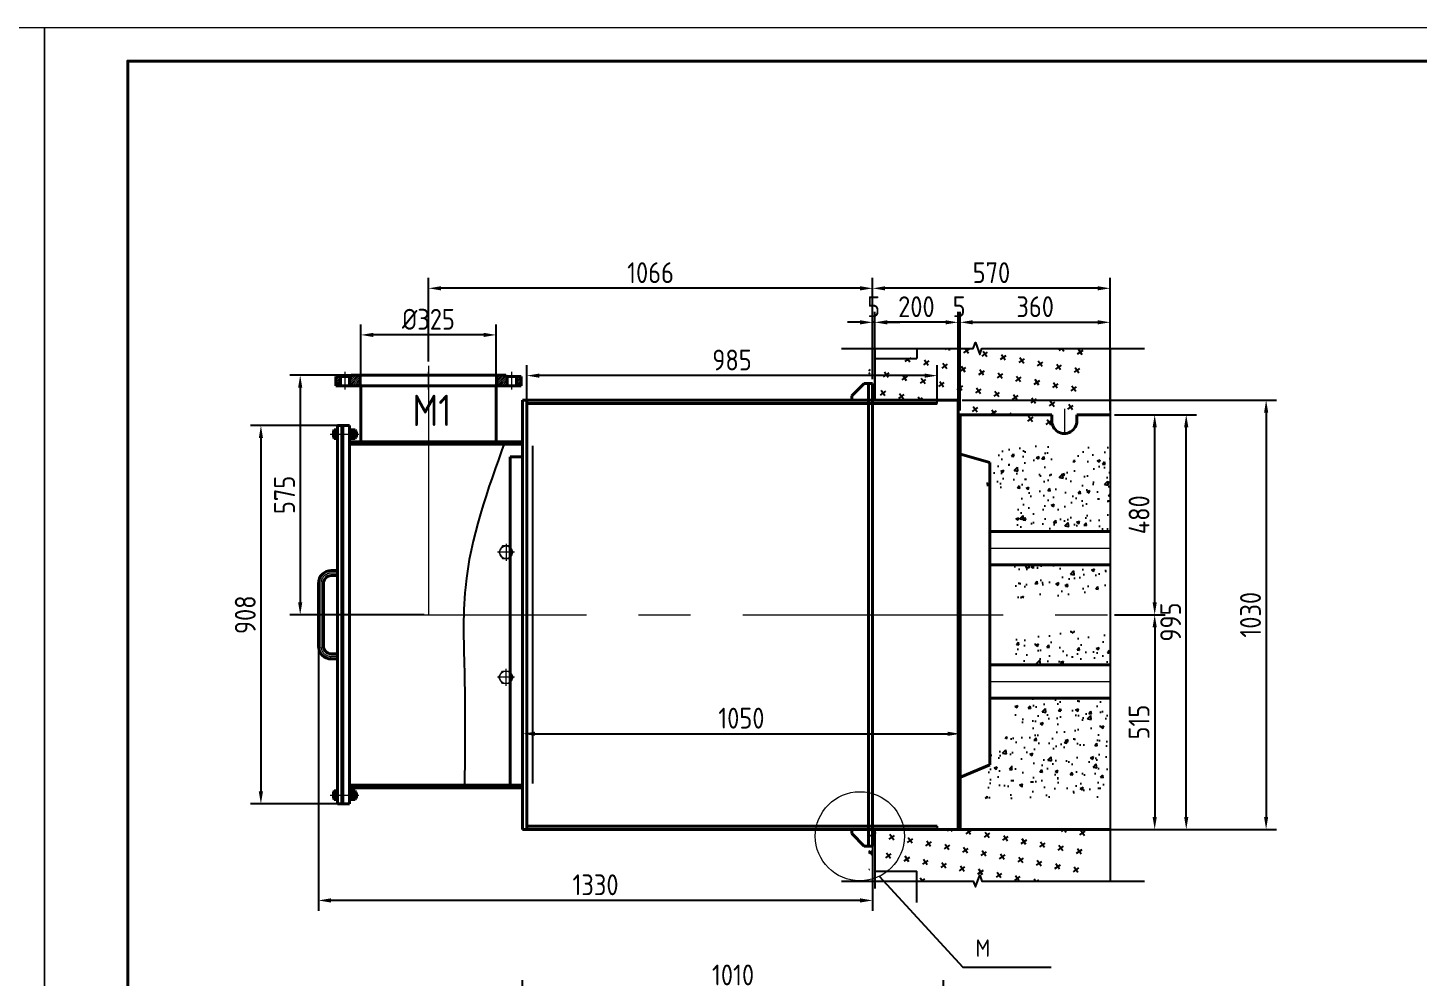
# Model space of a CAD drawing. Header units: millimetres. Extents: x 52110 to 400893, y -153728 to 31997.
# Drawn here: x 362723 to 366059, y -10868 to -8590 of the extents above; entities that cross this region are included whole.
import ezdxf

# ---------------------------------------------------------------- set-up
doc = ezdxf.new("R2010")
doc.units = ezdxf.units.MM
doc.header["$LTSCALE"] = 500
doc.linetypes.add('CENTER', pattern=[2, 1.25, -0.25, 0.25, -0.25])
for name, color, linetype, lineweight in [('BIAOZHU', 3, 'Continuous', 25), ('POU', 4, 'Continuous', 20), ('SHI', 7, 'Continuous', 40), ('SW', 8, 'Continuous', 20), ('WEN', 3, 'Continuous', 20), ('XI', 2, 'Continuous', 20), ('ZHONG', 1, 'CENTER', 20)]:
    doc.layers.add(name, color=color, linetype=linetype, lineweight=lineweight)
doc.styles.add('GB', font='gbenor.shx', dxfattribs={"bigfont": 'gbcbig.shx'})
doc.styles.add('工程字', font='gbenor.shx', dxfattribs={"bigfont": 'gbcbig.shx'})
doc.dimstyles.new('GB-5', dxfattribs={"dimscale": 10, "dimtxt": 5, "dimasz": 3, "dimexe": 2.5, "dimexo": 1, "dimgap": 1.25, "dimtad": 1, "dimdsep": 46, "dimtxsty": '工程字', "dimcen": 5, "dimadec": 0, "dimazin": 0, "dimtfac": 0.7, "dimtix": 1, "dimtmove": 0, "dimatfit": 3, "dimfxl": 0, "dimtzin": 0, "dimarcsym": 0})
pattern_1 = [(50, (307409.38, -30061.035), (72.87387, -6.375634), [7.62, -83.82]), (355, (307409.38, -30061.035), (-14.09713, 76.42266), [6.096, -67.056]), (100.451, (307415.45, -30061.566), (58.777, 70.046675), [6.476, -71.236]), (46.1842, (307409.38, -30040.715), (108.43162, -16.81693), [11.43, -125.73]), (96.6356, (307418.41, -30042.12), (94.9617, 98.97022), [9.714, -106.854]), (351.184, (307409.38, -30040.72), (94.96184, 98.97005), [9.144, -100.584]), (21, (307419.54, -30045.795), (60.64595, -40.90621), [7.62, -83.82]), (326, (307419.54, -30045.795), (24.72081, 73.67519), [6.096, -67.056]), (71.4514, (307424.59, -30049.204), (85.3666, 32.76914), [6.476, -71.236]), (37.5, (307409.379, -30061.035), (1.235441, 33.822016), [0, -66.2432, 0, -68.072, 0, -67.31]), (7.5, (307409.38, -30061.035), (26.727865, 40.07223), [0, -38.8112, 0, -64.7192, 0, -25.654]), (327.5, (307386.722, -30061.035), (54.236238, -2.291498), [0, -25.4, 0, -79.248, 0, -105.156]), (317.5, (307376.56, -30061.035), (59.251673, 10.170596), [0, -33.02, 0, -52.6288, 0, -74.676])]
pattern_2 = [(45, (-4144.3455, -3566.1863), (-2.245064, 2.245064), [])]

# ---------------------------------------------------------------- blocks, each defined once
blk = doc.blocks.new('*D190')
at = {"layer": 'BIAOZHU', "color": 0, "lineweight": -2}
for p, q in [((363476.3, -9544.2), (363257.1, -9544.2)), ((363282.1, -9574.2), (363282.1, -10422.2)), ((363476.3, -10452.2), (363257.1, -10452.2))]:
    blk.add_line(p, q, dxfattribs=at)
at = {"layer": 'BIAOZHU', "color": 0}
for points in [[(363277.1, -9574.2), (363287.1, -9574.2), (363282.1, -9544.2)], [(363277.1, -10422.2), (363287.1, -10422.2), (363282.1, -10452.2)]]:
    blk.add_solid(points, dxfattribs=at)
at = {"layer": 'Defpoints', "color": 0}
for p in [(363486.3, -9544.2), (363282.1, -10452.2), (363486.3, -10452.2)]:
    blk.add_point(p, dxfattribs=at)
at = {"layer": 'BIAOZHU', "color": 0, "insert": (363244.6, -9998.2), "char_height": 50, "attachment_point": 5, "rotation": 90, "style": '工程字'}
blk.add_mtext('908', dxfattribs=at)
blk = doc.blocks.new('*D193')
at = {"layer": 'BIAOZHU', "color": 0, "lineweight": -2}
for p, q in [((363910.1, -11134.3), (363910.1, -10874.9)), ((364920.1, -11142.3), (364920.1, -10874.9)), ((363940.1, -10899.9), (364890.1, -10899.9))]:
    blk.add_line(p, q, dxfattribs=at)
at = {"layer": 'BIAOZHU', "color": 0}
for points in [[(363940.1, -10894.9), (363940.1, -10904.9), (363910.1, -10899.9)], [(364890.1, -10894.9), (364890.1, -10904.9), (364920.1, -10899.9)]]:
    blk.add_solid(points, dxfattribs=at)
at = {"layer": 'Defpoints', "color": 0}
for p in [(364920.1, -10899.9), (363910.1, -11144.3), (364920.1, -11152.3)]:
    blk.add_point(p, dxfattribs=at)
at = {"layer": 'BIAOZHU', "color": 0, "insert": (364415.1, -10862.4), "char_height": 50, "attachment_point": 5, "style": '工程字'}
blk.add_mtext('1010', dxfattribs=at)
blk = doc.blocks.new('*D194')
at = {"layer": 'BIAOZHU', "color": 0, "lineweight": -2}
for p, q in [((363684.1, -9390.9), (363684.1, -9190)), ((364750.1, -9433.2), (364750.1, -9190)), ((364720.1, -9215), (363714.1, -9215))]:
    blk.add_line(p, q, dxfattribs=at)
at = {"layer": 'BIAOZHU', "color": 0}
for points in [[(363714.1, -9210), (363714.1, -9220), (363684.1, -9215)], [(364720.1, -9210), (364720.1, -9220), (364750.1, -9215)]]:
    blk.add_solid(points, dxfattribs=at)
at = {"layer": 'Defpoints', "color": 0}
for p in [(363684.1, -9215), (363684.1, -9400.9), (364750.1, -9443.2)]:
    blk.add_point(p, dxfattribs=at)
at = {"layer": 'BIAOZHU', "color": 0, "insert": (364217.1, -9177.5), "char_height": 50, "attachment_point": 5, "style": '工程字'}
blk.add_mtext('1066', dxfattribs=at)
blk = doc.blocks.new('*D195')
at = {"layer": 'BIAOZHU', "color": 0, "lineweight": -2}
for p, q in [((363674.1, -9423.2), (363351.4, -9423.2)), ((363376.4, -9453.2), (363376.4, -9968.2)), ((363674.1, -9998.2), (363351.4, -9998.2))]:
    blk.add_line(p, q, dxfattribs=at)
at = {"layer": 'BIAOZHU', "color": 0}
for points in [[(363371.4, -9453.2), (363381.4, -9453.2), (363376.4, -9423.2)], [(363371.4, -9968.2), (363381.4, -9968.2), (363376.4, -9998.2)]]:
    blk.add_solid(points, dxfattribs=at)
at = {"layer": 'Defpoints', "color": 0}
for p in [(363684.1, -9423.2), (363376.4, -9998.2), (363684.1, -9998.2)]:
    blk.add_point(p, dxfattribs=at)
at = {"layer": 'BIAOZHU', "color": 0, "insert": (363338.9, -9710.7), "char_height": 50, "attachment_point": 5, "rotation": 90, "style": '工程字'}
blk.add_mtext('575', dxfattribs=at)
blk = doc.blocks.new('*D196')
at = {"layer": 'BIAOZHU', "color": 0, "lineweight": -2}
for p, q in [((364750.1, -9349.5), (364750.1, -9190)), ((365320.1, -9349.5), (365320.1, -9190)), ((365290.1, -9215), (364780.1, -9215))]:
    blk.add_line(p, q, dxfattribs=at)
at = {"layer": 'BIAOZHU', "color": 0}
for points in [[(364780.1, -9210), (364780.1, -9220), (364750.1, -9215)], [(365290.1, -9210), (365290.1, -9220), (365320.1, -9215)]]:
    blk.add_solid(points, dxfattribs=at)
at = {"layer": 'Defpoints', "color": 0}
for p in [(364750.1, -9215), (364750.1, -9359.5), (365320.1, -9359.5)]:
    blk.add_point(p, dxfattribs=at)
at = {"layer": 'BIAOZHU', "color": 0, "insert": (365035.1, -9177.5), "char_height": 50, "attachment_point": 5, "style": '工程字'}
blk.add_mtext('570', dxfattribs=at)
blk = doc.blocks.new('*D197')
at = {"layer": 'BIAOZHU', "color": 0, "lineweight": -2}
for p, q in [((365330.1, -9518.2), (365527.6, -9518.2)), ((365502.6, -10483.2), (365502.6, -9548.2)), ((365330.1, -10513.2), (365527.6, -10513.2))]:
    blk.add_line(p, q, dxfattribs=at)
at = {"layer": 'BIAOZHU', "color": 0}
for points in [[(365497.6, -9548.2), (365507.6, -9548.2), (365502.6, -9518.2)], [(365497.6, -10483.2), (365507.6, -10483.2), (365502.6, -10513.2)]]:
    blk.add_solid(points, dxfattribs=at)
at = {"layer": 'Defpoints', "color": 0}
for p in [(365320.1, -9518.2), (365502.6, -9518.2), (365320.1, -10513.2)]:
    blk.add_point(p, dxfattribs=at)
at = {"layer": 'BIAOZHU', "color": 0, "insert": (365465.1, -10015.7), "char_height": 50, "attachment_point": 5, "rotation": 90, "style": '工程字'}
blk.add_mtext('995', dxfattribs=at)
blk = doc.blocks.new('*D199')
at = {"layer": 'BIAOZHU', "color": 0, "lineweight": -2}
for p, q in [((364960.1, -9508.2), (364960.1, -9271.6)), ((365320.1, -9508.2), (365320.1, -9271.6)), ((364990.1, -9296.6), (365290.1, -9296.6))]:
    blk.add_line(p, q, dxfattribs=at)
at = {"layer": 'BIAOZHU', "color": 0}
for points in [[(364990.1, -9291.6), (364990.1, -9301.6), (364960.1, -9296.6)], [(365290.1, -9291.6), (365290.1, -9301.6), (365320.1, -9296.6)]]:
    blk.add_solid(points, dxfattribs=at)
at = {"layer": 'Defpoints', "color": 0}
for p in [(365320.1, -9296.6), (364960.1, -9518.2), (365320.1, -9518.2)]:
    blk.add_point(p, dxfattribs=at)
at = {"layer": 'BIAOZHU', "color": 0, "insert": (365140.1, -9259.1), "char_height": 50, "attachment_point": 5, "style": '工程字'}
blk.add_mtext('360', dxfattribs=at)
blk = doc.blocks.new('*D200')
at = {"layer": 'BIAOZHU', "color": 0, "lineweight": -2}
for p, q in [((364955.1, -9508.2), (364955.1, -9271.6)), ((364960.1, -9508.2), (364960.1, -9271.6)), ((364925.1, -9296.6), (364895.1, -9296.6)), ((364960.1, -9296.6), (364955.1, -9296.6)), ((364990.1, -9296.6), (365020.1, -9296.6))]:
    blk.add_line(p, q, dxfattribs=at)
at = {"layer": 'BIAOZHU', "color": 0}
for points in [[(364925.1, -9291.6), (364925.1, -9301.6), (364955.1, -9296.6)], [(364990.1, -9291.6), (364990.1, -9301.6), (364960.1, -9296.6)]]:
    blk.add_solid(points, dxfattribs=at)
at = {"layer": 'Defpoints', "color": 0}
for p in [(364955.1, -9296.6), (364955.1, -9518.2), (364960.1, -9518.2)]:
    blk.add_point(p, dxfattribs=at)
at = {"layer": 'BIAOZHU', "color": 0, "insert": (364957.6, -9259.1), "char_height": 50, "attachment_point": 5, "style": '工程字'}
blk.add_mtext('5', dxfattribs=at)
blk = doc.blocks.new('*D201')
at = {"layer": 'BIAOZHU', "color": 0, "lineweight": -2}
for p, q in [((364755.1, -9473.2), (364755.1, -9271.6)), ((364955.1, -9473.2), (364955.1, -9271.6)), ((364925.1, -9296.6), (364785.1, -9296.6))]:
    blk.add_line(p, q, dxfattribs=at)
at = {"layer": 'BIAOZHU', "color": 0}
for points in [[(364785.1, -9291.6), (364785.1, -9301.6), (364755.1, -9296.6)], [(364925.1, -9291.6), (364925.1, -9301.6), (364955.1, -9296.6)]]:
    blk.add_solid(points, dxfattribs=at)
at = {"layer": 'Defpoints', "color": 0}
for p in [(364755.1, -9296.6), (364755.1, -9483.2), (364955.1, -9483.2)]:
    blk.add_point(p, dxfattribs=at)
at = {"layer": 'BIAOZHU', "color": 0, "insert": (364855.1, -9259.1), "char_height": 50, "attachment_point": 5, "style": '工程字'}
blk.add_mtext('200', dxfattribs=at)
blk = doc.blocks.new('*D154')
at = {"layer": 'BIAOZHU', "color": 0, "lineweight": -2}
for p, q in [((364750.1, -9286.6), (364750.1, -9271.6)), ((364755.1, -9286.6), (364755.1, -9271.6)), ((364720.1, -9296.6), (364690.1, -9296.6)), ((364755.1, -9296.6), (364750.1, -9296.6)), ((364785.1, -9296.6), (364815.1, -9296.6))]:
    blk.add_line(p, q, dxfattribs=at)
at = {"layer": 'BIAOZHU', "color": 0}
for points in [[(364720.1, -9291.6), (364720.1, -9301.6), (364750.1, -9296.6)], [(364785.1, -9291.6), (364785.1, -9301.6), (364755.1, -9296.6)]]:
    blk.add_solid(points, dxfattribs=at)
at = {"layer": 'Defpoints', "color": 0}
for p in [(364750.1, -9296.6), (364750.1, -9296.6), (364755.1, -9296.6)]:
    blk.add_point(p, dxfattribs=at)
at = {"layer": 'BIAOZHU', "color": 0, "insert": (364752.6, -9259.1), "char_height": 50, "attachment_point": 5, "style": '工程字'}
blk.add_mtext('5', dxfattribs=at)
blk = doc.blocks.new('*D155')
at = {"layer": 'BIAOZHU', "color": 0, "lineweight": -2}
for p, q in [((363920.1, -9481.2), (363920.1, -9399.5)), ((364905.1, -9481.2), (364905.1, -9399.5)), ((364875.1, -9424.5), (363950.1, -9424.5))]:
    blk.add_line(p, q, dxfattribs=at)
at = {"layer": 'BIAOZHU', "color": 0}
for points in [[(363950.1, -9419.5), (363950.1, -9429.5), (363920.1, -9424.5)], [(364875.1, -9419.5), (364875.1, -9429.5), (364905.1, -9424.5)]]:
    blk.add_solid(points, dxfattribs=at)
at = {"layer": 'Defpoints', "color": 0}
for p in [(363920.1, -9424.5), (363920.1, -9491.2), (364905.1, -9491.2)]:
    blk.add_point(p, dxfattribs=at)
at = {"layer": 'BIAOZHU', "color": 0, "insert": (364412.6, -9387), "char_height": 50, "attachment_point": 5, "style": '工程字'}
blk.add_mtext('985', dxfattribs=at)
blk = doc.blocks.new('*D156')
at = {"layer": 'BIAOZHU', "color": 0, "lineweight": -2}
for p, q in [((363910.1, -10289.7), (363910.1, -10258.8)), ((364960.1, -10289.7), (364960.1, -10258.8)), ((363940.1, -10283.8), (364930.1, -10283.8))]:
    blk.add_line(p, q, dxfattribs=at)
at = {"layer": 'BIAOZHU', "color": 0}
for points in [[(363940.1, -10278.8), (363940.1, -10288.8), (363910.1, -10283.8)], [(364930.1, -10278.8), (364930.1, -10288.8), (364960.1, -10283.8)]]:
    blk.add_solid(points, dxfattribs=at)
at = {"layer": 'Defpoints', "color": 0}
for p in [(363910.1, -10299.7), (364960.1, -10283.8), (364960.1, -10299.7)]:
    blk.add_point(p, dxfattribs=at)
at = {"layer": 'BIAOZHU', "color": 0, "insert": (364435.1, -10246.3), "char_height": 50, "attachment_point": 5, "style": '工程字'}
blk.add_mtext('1050', dxfattribs=at)
blk = doc.blocks.new('*D202')
at = {"layer": 'BIAOZHU', "color": 0, "lineweight": -2}
for p, q in [((363521.6, -9506.2), (363521.6, -9301.8)), ((363846.6, -9506.2), (363846.6, -9301.8)), ((363816.6, -9326.8), (363551.6, -9326.8))]:
    blk.add_line(p, q, dxfattribs=at)
at = {"layer": 'BIAOZHU', "color": 0}
for points in [[(363551.6, -9321.8), (363551.6, -9331.8), (363521.6, -9326.8)], [(363816.6, -9321.8), (363816.6, -9331.8), (363846.6, -9326.8)]]:
    blk.add_solid(points, dxfattribs=at)
at = {"layer": 'Defpoints', "color": 0}
for p in [(363521.6, -9326.8), (363521.6, -9516.2), (363846.6, -9516.2)]:
    blk.add_point(p, dxfattribs=at)
at = {"layer": 'BIAOZHU', "color": 0, "insert": (363684.1, -9289.3), "char_height": 50, "attachment_point": 5, "style": '工程字'}
blk.add_mtext('%%C325', dxfattribs=at)
blk = doc.blocks.new('*D203')
at = {"layer": 'BIAOZHU', "color": 0, "linetype": 'ByBlock', "lineweight": -2}
for p, q in [((364965.1, -9483.2), (365719.3, -9483.2)), ((365694.3, -9513.2), (365694.3, -10483.2)), ((364970.1, -10513.2), (365719.3, -10513.2))]:
    blk.add_line(p, q, dxfattribs=at)
at = {"layer": 'BIAOZHU', "color": 0}
for points in [[(365689.3, -9513.2), (365699.3, -9513.2), (365694.3, -9483.2)], [(365689.3, -10483.2), (365699.3, -10483.2), (365694.3, -10513.2)]]:
    blk.add_solid(points, dxfattribs=at)
at = {"layer": 'Defpoints', "color": 0}
for p in [(364955.1, -9483.2), (364960.1, -10513.2), (365694.3, -10513.2)]:
    blk.add_point(p, dxfattribs=at)
at = {"layer": 'BIAOZHU', "color": 0, "insert": (365656.8, -9998.2), "char_height": 50, "attachment_point": 5, "rotation": 90, "style": '工程字'}
blk.add_mtext('1030', dxfattribs=at)
blk = doc.blocks.new('*D223')
at = {"layer": 'BIAOZHU', "color": 0, "linetype": 'ByBlock', "lineweight": -2}
for p, q in [((363420.1, -10008.2), (363420.1, -10708.6)), ((364750.1, -10563.2), (364750.1, -10708.6)), ((364720.1, -10683.6), (363450.1, -10683.6))]:
    blk.add_line(p, q, dxfattribs=at)
at = {"layer": 'BIAOZHU', "color": 0}
for points in [[(363450.1, -10678.6), (363450.1, -10688.6), (363420.1, -10683.6)], [(364720.1, -10678.6), (364720.1, -10688.6), (364750.1, -10683.6)]]:
    blk.add_solid(points, dxfattribs=at)
at = {"layer": 'Defpoints', "color": 0}
for p in [(363420.1, -9998.2), (364750.1, -10553.2), (363420.1, -10683.6)]:
    blk.add_point(p, dxfattribs=at)
at = {"layer": 'BIAOZHU', "color": 0, "insert": (364085.1, -10646.1), "char_height": 50, "attachment_point": 5, "style": '工程字'}
blk.add_mtext('1330', dxfattribs=at)
blk = doc.blocks.new('A$C688D03D0')
at = {"layer": 'POU'}
h = blk.add_hatch(dxfattribs=at)
h.set_pattern_fill('ANSI31', color=256, style=0)
h.set_pattern_definition(pattern_2)
h.paths.add_polyline_path([(58.5, 34.5), (37, 34.5), (34, 31.5), (33.5, 31.5), (33.5, 8.5), (58.5, 8.5)])
h.paths.add_polyline_path([(0, 8.5), (11.5, 8.5), (11.5, 31.5), (0, 31.5)])
h = blk.add_hatch(dxfattribs=at)
h.set_pattern_fill('ANSI31', color=256, style=0)
h.set_pattern_definition(pattern_2)
h.paths.add_polyline_path([(433.5, 8.5), (445, 8.5), (445, 31.5), (433.5, 31.5)])
h.paths.add_polyline_path([(411.5, 8.5), (411.5, 31.5), (411, 31.5), (408, 34.5), (386.5, 34.5), (386.5, 8.5)])
at = {"layer": 'SHI'}
for p, q in [((37, 34.5), (34, 31.5)), ((37, 34.5), (408, 34.5)), ((58.5, 8.5), (58.5, 34.5)), ((386.5, 8.5), (386.5, 34.5)), ((408, 34.5), (411, 31.5)), ((0, 31.5), (34, 31.5)), ((0, 8.5), (0, 31.5)), ((0, 8.5), (445, 8.5)), ((11.5, 8.5), (11.5, 31.5)), ((33.5, 8.5), (33.5, 31.5)), ((411, 31.5), (445, 31.5)), ((411.5, 8.5), (411.5, 31.5)), ((433.5, 8.5), (433.5, 31.5)), ((445, 8.5), (445, 31.5))]:
    blk.add_line(p, q, dxfattribs=at)
at = {"layer": 'ZHONG'}
for p, q in [((22.5, 0), (22.5, 42)), ((222.5, 0), (222.5, 42)), ((422.5, 0), (422.5, 42))]:
    blk.add_line(p, q, dxfattribs=at)
blk = doc.blocks.new('*D169')
at = {"layer": 'BIAOZHU', "color": 0, "lineweight": -2}
for p, q in [((365330.1, -9998.2), (365451.9, -9998.2)), ((365426.9, -10028.2), (365426.9, -10483.2)), ((365330.1, -10513.2), (365451.9, -10513.2))]:
    blk.add_line(p, q, dxfattribs=at)
at = {"layer": 'BIAOZHU', "color": 0}
for points in [[(365421.9, -10028.2), (365431.9, -10028.2), (365426.9, -9998.2)], [(365421.9, -10483.2), (365431.9, -10483.2), (365426.9, -10513.2)]]:
    blk.add_solid(points, dxfattribs=at)
at = {"layer": 'Defpoints', "color": 0}
for p in [(365320.1, -9998.2), (365320.1, -10513.2), (365426.9, -10513.2)]:
    blk.add_point(p, dxfattribs=at)
at = {"layer": 'BIAOZHU', "color": 0, "insert": (365389.4, -10255.7), "char_height": 50, "attachment_point": 5, "rotation": 90, "style": '工程字'}
blk.add_mtext('515', dxfattribs=at)
blk = doc.blocks.new('*D170')
at = {"layer": 'BIAOZHU', "color": 0, "lineweight": -2}
for p, q in [((365330.1, -9518.2), (365451.9, -9518.2)), ((365426.9, -9968.2), (365426.9, -9548.2)), ((365375, -9998.2), (365451.9, -9998.2))]:
    blk.add_line(p, q, dxfattribs=at)
at = {"layer": 'BIAOZHU', "color": 0}
for points in [[(365421.9, -9548.2), (365431.9, -9548.2), (365426.9, -9518.2)], [(365421.9, -9968.2), (365431.9, -9968.2), (365426.9, -9998.2)]]:
    blk.add_solid(points, dxfattribs=at)
at = {"layer": 'Defpoints', "color": 0}
for p in [(365320.1, -9518.2), (365426.9, -9518.2), (365365, -9998.2)]:
    blk.add_point(p, dxfattribs=at)
at = {"layer": 'BIAOZHU', "color": 0, "insert": (365389.4, -9758.2), "char_height": 50, "attachment_point": 5, "rotation": 90, "style": '工程字'}
blk.add_mtext('480', dxfattribs=at)

msp = doc.modelspace()

# ---------------------------------------------------------------- hatches: boundary and pattern name
at = {"layer": 'BIAOZHU'}
h = msp.add_hatch(dxfattribs=at)
h.set_pattern_fill('CROSS', color=256, scale=5, angle=35, style=0)
h.set_pattern_definition([(35, (307350.38, -29986.035), (7.797026, 44.21913), [15.875, -47.625]), (125, (307361.433, -29987.984), (-44.21913, 7.797026), [15.875, -47.625])])
h.paths.add_polyline_path([(365261.10579, -9359.47847), (365012.17715, -9359.47847), (365007.04685, -9373.57386), (364996.78625, -9345.38308), (364991.65595, -9359.47847), (364841.10579, -9359.47847), (364841.10579, -9383.23089), (364741.10579, -9383.23089), (364741.10579, -9483.23089), (364955.10579, -9483.23089), (364955.10579, -9518.23089), (365121.11008, -9518.23089), (365121.11008, -9533.73846, 0.9915755674), (365181.10579, -9533.23089), (365181.10579, -9518.23089), (365261.10579, -9518.23089)])
h = msp.add_hatch(dxfattribs=at)
h.set_pattern_fill('AR-CONC', color=256, scale=0.4, style=0)
h.set_pattern_definition(pattern_1)
h.paths.add_polyline_path([(365320.10579, -10198.23089), (365090.10579, -10198.23089), (365090.10579, -10283.23089), (365020.10579, -10313.23089), (365020.10579, -10438.23089), (365170.10579, -10438.23089), (365220.10579, -10438.23089), (365320.10579, -10438.23089)])
h.paths.add_polyline_path([(365320.10579, -9593.23089), (365240.10579, -9593.23089), (365240.10579, -9608.23089, -0.9915755674), (365180.11008, -9608.73846), (365180.11008, -9593.23089), (365020.10579, -9593.23089), (365020.10579, -9688.23089), (365090.10579, -9708.23089), (365090.10579, -9798.23089), (365320.10579, -9798.23089)])
h = msp.add_hatch(dxfattribs=at)
h.set_pattern_fill('AR-CONC', color=256, scale=0.4, style=0)
h.set_pattern_definition(pattern_1)
h.paths.add_polyline_path([(365320.10579, -9878.23089), (365090.10579, -9878.23089), (365090.10579, -9958.23089), (365320.10579, -9958.23089)])
h.paths.add_polyline_path([(365320.10579, -10038.23089), (365090.10579, -10038.23089), (365090.10579, -10118.23089), (365320.10579, -10118.23089)])
h = msp.add_hatch(dxfattribs=at)
h.set_pattern_fill('CROSS', color=256, scale=5, angle=35, style=0)
h.set_pattern_definition([(35, (307350.38, -30136.035), (7.797026, 44.21913), [15.875, -47.625]), (125, (307361.433, -30137.984), (-44.21913, 7.797026), [15.875, -47.625])])
h.paths.add_polyline_path([(365261.10579, -10513.23089), (365161.10579, -10513.23089), (365111.10579, -10513.23089), (364955.10579, -10513.23089), (364741.10579, -10513.23089), (364741.10579, -10613.23089), (364841.10579, -10613.23089), (364841.10579, -10636.9833), (364991.65595, -10636.9833), (364996.78625, -10651.07869), (365007.04685, -10622.88791), (365012.17715, -10636.9833), (365261.10579, -10636.9833)])

# ---------------------------------------------------------------- linework, layer by layer
for p, q in [((364755.10579, -9359.47847), (364755.10579, -9483.23089)), ((364856.10579, -9359.47847), (364856.10579, -9383.23089)), ((365320.10579, -9359.47847), (365320.10579, -10636.9833)), ((364756.10579, -9383.23089), (364856.10579, -9383.23089)), ((364750.10579, -9478.23089), (364756.10579, -9478.23089)), ((364905.10579, -9491.23089), (364905.10579, -9483.23089)), ((363934.10579, -9593.23089), (363934.10579, -10403.23089)), ((364905.10579, -10505.23089), (364905.10579, -10513.23089)), ((364750.10579, -10513.23089), (364750.10579, -10655.02397)), ((364755.10579, -10513.23089), (364755.10579, -10655.02397)), ((364755.10579, -10613.23089), (364856.10579, -10613.23089)), ((364766.10579, -10625.73803), (364966.89224, -10843.9045)), ((364856.10579, -10688.77569), (364856.10579, -10613.23089)), ((364966.89224, -10843.9045), (365178.77466, -10843.9045))]:
    msp.add_line(p, q, dxfattribs=at)
for points in [[(364675.35534, -9359.47847), (364991.65595, -9359.47847), (364996.78625, -9345.38308), (365007.04685, -9373.57386), (365012.17715, -9359.47847), (365402.47776, -9359.47847)], [(364675.35534, -10636.9833), (364991.65595, -10636.9833), (364996.78625, -10651.07869), (365007.04685, -10622.88791), (365012.17715, -10636.9833), (365402.47776, -10636.9833)]]:
    msp.add_lwpolyline(points, dxfattribs=at)
msp.add_spline([(363867.36317, -9583.23089), (363772.68971, -9932.4378), (363770.67539, -10145.65716), (363770.67539, -10413.23089)], degree=3, dxfattribs=at)
at = {"layer": 'SHI'}
for p, q in [((363486.60579, -9449.23089), (363881.60579, -9449.23089)), ((363521.60579, -9449.23089), (363521.60579, -9583.23089)), ((363846.60579, -9449.23089), (363846.60579, -9583.23089)), ((364730.10579, -9443.23089), (364700.10579, -9473.23089)), ((364700.10579, -9473.23089), (364700.10579, -9483.23089)), ((364730.10579, -9443.23089), (364740.10579, -9443.23089)), ((364740.10579, -9443.23089), (364740.10579, -10513.23089)), ((364740.10579, -9443.23089), (364750.10579, -9443.23089)), ((364749.96027, -10513.23089), (364750.10579, -9443.23089)), ((363910.10579, -9483.23089), (363910.10579, -9998.23089)), ((363910.10579, -9483.23089), (364740.10579, -9483.23089)), ((363920.10579, -9483.23089), (363920.10579, -9998.23089)), ((363920.10579, -9491.23089), (364905.10579, -9491.23089)), ((364740.10579, -9483.23089), (364955.10579, -9483.23089)), ((364955.10579, -9483.23089), (364955.10579, -9998.23089)), ((364955.10579, -9518.23089), (365180.11008, -9518.23089)), ((364960.10579, -9518.23089), (364960.10579, -9998.23089)), ((365180.11008, -9532.72331), (365180.11008, -9518.23089)), ((365240.10579, -9518.23089), (365320.10579, -9518.23089)), ((365240.10579, -9533.23089), (365240.10579, -9518.23089)), ((363456.10579, -9557.43666), (363457.60579, -9554.83858)), ((363456.10579, -9573.02511), (363456.10579, -9557.43666)), ((363456.10579, -9573.02511), (363457.60579, -9575.62319)), ((363457.60579, -9554.83858), (363463.60579, -9554.83858)), ((363457.60579, -9560.03473), (363463.60579, -9560.03473)), ((363457.60579, -9570.42704), (363463.60579, -9570.42704)), ((363463.60579, -9553.23089), (363466.10579, -9553.23089)), ((363463.60579, -9577.23089), (363463.60579, -9553.23089)), ((363463.60579, -9575.62319), (363463.60579, -9554.83858)), ((363463.60579, -9554.83858), (363463.60579, -9575.62319)), ((363466.10579, -9544.23089), (363495.10579, -9544.23089)), ((363466.10579, -9544.23089), (363466.10579, -9998.23089)), ((363476.10579, -9544.23089), (363476.10579, -9998.23089)), ((363479.10579, -9544.23089), (363479.10579, -9998.23089)), ((363495.10579, -9544.23089), (363495.10579, -9998.23089)), ((363497.60579, -9553.23089), (363495.10579, -9553.23089)), ((363497.60579, -9577.23089), (363497.60579, -9553.23089)), ((363497.60579, -9557.43666), (363499.10579, -9554.83858)), ((363497.60579, -9573.02511), (363497.60579, -9557.43666)), ((363497.60579, -9573.02511), (363499.10579, -9575.62319)), ((363499.10579, -9554.83858), (363508.30579, -9554.83858)), ((363499.10579, -9560.03473), (363508.30579, -9560.03473)), ((363499.10579, -9570.42704), (363508.30579, -9570.42704)), ((363509.80579, -9557.43666), (363508.30579, -9554.83858)), ((363509.80579, -9573.02511), (363508.30579, -9575.62319)), ((363509.80579, -9573.02511), (363509.80579, -9557.43666)), ((363509.80579, -9559.23089), (363510.70579, -9559.23089)), ((363509.80579, -9560.13089), (363511.60579, -9560.13089)), ((363509.80579, -9570.33089), (363511.60579, -9570.33089)), ((363509.80579, -9571.23089), (363510.70579, -9571.23089)), ((363510.70579, -9559.23089), (363510.70579, -9571.23089)), ((363511.60579, -9560.13089), (363510.70579, -9559.23089)), ((363510.70579, -9571.23089), (363511.60579, -9570.33089)), ((363511.60579, -9570.33089), (363511.60579, -9560.13089)), ((363457.60579, -9575.62319), (363463.60579, -9575.62319)), ((363463.60579, -9577.23089), (363466.10579, -9577.23089)), ((363497.60579, -9577.23089), (363495.10579, -9577.23089)), ((363495.10579, -9583.23089), (363910.10579, -9583.23089)), ((363495.10579, -9589.23089), (363910.10579, -9589.23089)), ((363499.10579, -9575.62319), (363508.30579, -9575.62319)), ((363880.10579, -9619.68611), (363910.10579, -9619.68611)), ((363880.10579, -9619.68611), (363880.10579, -10407.23089)), ((363910.10579, -9619.68611), (363910.10579, -10407.23089)), ((364961.10579, -9613.23089), (365031.10579, -9633.23089)), ((365031.10579, -9633.23089), (365031.10579, -9998.23089)), ((365031.10579, -9798.23089), (365320.10579, -9798.23089)), ((363466.10579, -9892.23089), (363451.10579, -9892.23089)), ((363466.10579, -9904.23089), (363451.10579, -9904.23089)), ((365031.10579, -9878.23089), (365320.10579, -9878.23089)), ((363420.10579, -9923.23089), (363420.10579, -10073.23089)), ((363432.10579, -10073.23089), (363432.10579, -9923.23089)), ((363466.10579, -10452.23089), (363466.10579, -9998.23089)), ((363476.10579, -10452.23089), (363476.10579, -9998.23089)), ((363479.10579, -10452.23089), (363479.10579, -9998.23089)), ((363495.10579, -10452.23089), (363495.10579, -9998.23089)), ((363910.10579, -10513.23089), (363910.10579, -9998.23089)), ((363920.10579, -10513.23089), (363920.10579, -9998.23089)), ((364955.10579, -10513.23089), (364955.10579, -9998.23089)), ((364960.10579, -10513.23089), (364960.10579, -9998.23089)), ((365031.10579, -10358.23089), (365031.10579, -9998.23089)), ((363466.10579, -10092.23089), (363451.10579, -10092.23089)), ((363466.10579, -10104.23089), (363451.10579, -10104.23089)), ((365031.10579, -10118.23089), (365320.10579, -10118.23089)), ((365031.10579, -10198.23089), (365320.10579, -10198.23089)), ((364961.10579, -10388.23089), (365031.10579, -10358.23089)), ((363495.10579, -10407.23089), (363910.10579, -10407.23089)), ((363456.10579, -10423.43666), (363457.60579, -10420.83858)), ((363456.10579, -10439.02511), (363456.10579, -10423.43666)), ((363456.10579, -10439.02511), (363457.60579, -10441.62319)), ((363457.60579, -10420.83858), (363463.60579, -10420.83858)), ((363457.60579, -10426.03473), (363463.60579, -10426.03473)), ((363457.60579, -10436.42704), (363463.60579, -10436.42704)), ((363457.60579, -10441.62319), (363463.60579, -10441.62319)), ((363463.60579, -10443.23089), (363463.60579, -10419.23089)), ((363463.60579, -10419.23089), (363466.10579, -10419.23089)), ((363463.60579, -10420.83858), (363463.60579, -10441.62319)), ((363463.60579, -10441.62319), (363463.60579, -10420.83858)), ((363495.10579, -10413.23089), (363910.10579, -10413.23089)), ((363497.60579, -10419.23089), (363495.10579, -10419.23089)), ((363497.60579, -10443.23089), (363497.60579, -10419.23089)), ((363497.60579, -10423.43666), (363499.10579, -10420.83858)), ((363497.60579, -10439.02511), (363497.60579, -10423.43666)), ((363497.60579, -10439.02511), (363499.10579, -10441.62319)), ((363499.10579, -10420.83858), (363508.30579, -10420.83858)), ((363499.10579, -10426.03473), (363508.30579, -10426.03473)), ((363499.10579, -10436.42704), (363508.30579, -10436.42704)), ((363499.10579, -10441.62319), (363508.30579, -10441.62319)), ((363509.80579, -10423.43666), (363508.30579, -10420.83858)), ((363509.80579, -10439.02511), (363508.30579, -10441.62319)), ((363509.80579, -10439.02511), (363509.80579, -10423.43666)), ((363509.80579, -10425.23089), (363510.70579, -10425.23089)), ((363509.80579, -10426.13089), (363511.60579, -10426.13089)), ((363509.80579, -10436.33089), (363511.60579, -10436.33089)), ((363509.80579, -10437.23089), (363510.70579, -10437.23089)), ((363510.70579, -10425.23089), (363510.70579, -10437.23089)), ((363511.60579, -10426.13089), (363510.70579, -10425.23089)), ((363510.70579, -10437.23089), (363511.60579, -10436.33089)), ((363511.60579, -10436.33089), (363511.60579, -10426.13089)), ((363463.60579, -10443.23089), (363466.10579, -10443.23089)), ((363466.10579, -10452.23089), (363495.10579, -10452.23089)), ((363497.60579, -10443.23089), (363495.10579, -10443.23089)), ((363920.10579, -10505.23089), (364905.10579, -10505.23089)), ((363910.10579, -10513.23089), (364740.10579, -10513.23089)), ((364700.10579, -10523.23089), (364700.10579, -10513.23089)), ((364730.10579, -10553.23089), (364700.10579, -10523.23089)), ((364740.10579, -10553.23089), (364740.10579, -10513.23089)), ((364740.10579, -10513.23089), (364955.10579, -10513.23089)), ((364750.10579, -10553.23089), (364750.10579, -10513.23089)), ((364750.10579, -10518.23089), (364755.10579, -10518.23089)), ((364955.10579, -10513.23089), (365170.10579, -10513.23089)), ((365170.10579, -10513.23089), (365220.10579, -10513.23089)), ((365220.10579, -10513.23089), (365320.10579, -10513.23089)), ((364730.10579, -10553.23089), (364740.10579, -10553.23089)), ((364740.10579, -10553.23089), (364750.10579, -10553.23089))]:
    msp.add_line(p, q, dxfattribs=at)
msp.add_lwpolyline([(362962.77169, -13261.99791), (369410.77169, -13261.99791), (369410.77169, -8669.99791), (362962.77169, -8669.99791)], close=True, dxfattribs=at)
for centre, radius, start, end in [((365210.10579, -9533.23089), 30, 179.03055338, 0), ((363461.14239, -9556.26082), 5.17204, 193.14079328, 226.85920673), ((363465.85579, -9565.23089), 9.75, 147.7957725, 212.2042275), ((363461.14239, -9574.20095), 5.17204, 133.14079327, 166.85920672), ((363502.64239, -9556.26082), 5.17204, 193.14079328, 226.85920673), ((363507.35579, -9565.23089), 9.75, 147.7957725, 212.2042275), ((363502.64239, -9574.20095), 5.17204, 133.14079327, 166.85920672), ((363504.76918, -9556.26082), 5.17204, 313.14079327, 346.85920672), ((363500.05579, -9565.23089), 9.75, 327.7957725, 32.2042275), ((363504.76918, -9574.20095), 5.17204, 13.14079328, 46.85920673), ((363451.10579, -9923.23089), 31, 90, 180), ((363451.10579, -9923.23089), 19, 90, 180), ((363451.10579, -10073.23089), 31, 180, 270), ((363451.10579, -10073.23089), 19, 180, 270), ((363461.14239, -10422.26082), 5.17204, 193.14079328, 226.85920673), ((363465.85579, -10431.23089), 9.75, 147.7957725, 212.2042275), ((363461.14239, -10440.20095), 5.17204, 133.14079327, 166.85920672), ((363502.64239, -10422.26082), 5.17204, 193.14079328, 226.85920673), ((363507.35579, -10431.23089), 9.75, 147.7957725, 212.2042275), ((363502.64239, -10440.20095), 5.17204, 133.14079327, 166.85920672), ((363504.76918, -10422.26082), 5.17204, 313.14079327, 346.85920672), ((363500.05579, -10431.23089), 9.75, 327.7957725, 32.2042275), ((363504.76918, -10440.20095), 5.17204, 13.14079328, 46.85920673)]:
    msp.add_arc(centre, radius, start, end, dxfattribs=at)
at = {"layer": 'SW'}
for p in [(365320.10579, -9518.23089), (365320.10579, -10513.23089)]:
    msp.add_line(p, (365320.10579, -9998.23089), dxfattribs=at)
for points in [[(363861.76604, -9833.23089), (363853.10579, -9848.23089), (363861.76604, -9863.23089), (363879.08655, -9863.23089), (363887.7468, -9848.23089), (363879.08655, -9833.23089)], [(363861.76604, -10163.23089), (363853.10579, -10148.23089), (363861.76604, -10133.23089), (363879.08655, -10133.23089), (363887.7468, -10148.23089), (363879.08655, -10163.23089)]]:
    msp.add_lwpolyline(points, close=True, dxfattribs=at)
for centre in [(363870.42629, -9848.23089), (363870.42629, -10148.23089)]:
    msp.add_circle(centre, 15, dxfattribs=at)
at = {"layer": 'WEN'}
msp.add_circle((364719.31182, -10529.70216), 106.8296, dxfattribs=at)
at = {"layer": 'XI'}
for points in [[(356034.77169, -13341.99791), (362762.77169, -13341.99791), (362762.77169, -8589.99791), (356034.77169, -8589.99791)], [(362762.77169, -13341.99791), (369490.77169, -13341.99791), (369490.77169, -8589.99791), (362762.77169, -8589.99791)]]:
    msp.add_lwpolyline(points, close=True, dxfattribs=at)
at = {"layer": 'ZHONG'}
for p, q in [((363684.10579, -9400.87803), (363684.10579, -9998.23089)), ((365210.10579, -9504.05029), (365210.10579, -9561.39633)), ((363870.42629, -9827.91038), (363870.42629, -9868.55139)), ((365031.10579, -9838.23089), (365320.10579, -9838.23089)), ((363890.7468, -9848.23089), (363850.10579, -9848.23089)), ((363466.10579, -9898.23089), (363451.10579, -9898.23089)), ((363426.10579, -9923.23089), (363426.10579, -10073.23089)), ((363438.28564, -9998.23089), (365336.51821, -9998.23089)), ((363466.10579, -10098.23089), (363451.10579, -10098.23089)), ((363870.42629, -10168.55139), (363870.42629, -10127.91038)), ((363890.7468, -10148.23089), (363850.10579, -10148.23089)), ((365031.10579, -10158.23089), (365320.10579, -10158.23089))]:
    msp.add_line(p, q, dxfattribs=at)
at = {"layer": 'ZHONG', "color": 1, "linetype": 'CENTER'}
for p, q in [((363448.02053, -9565.23089), (363516.90146, -9565.23089)), ((363448.02053, -10431.23089), (363516.90146, -10431.23089))]:
    msp.add_line(p, q, dxfattribs=at)
at = {"layer": 'ZHONG'}
for centre, start, end in [((363451.10579, -9923.23089), 90, 180), ((363451.10579, -10073.23089), 180, 270)]:
    msp.add_arc(centre, 25, start, end, dxfattribs=at)

# ---------------------------------------------------------------- block references
at = {"layer": 'WEN'}
msp.add_blockref('A$C688D03D0', (363461.6057, -9457.7387), dxfattribs=at)

# ---------------------------------------------------------------- texts
at = {"layer": 'BIAOZHU', "style": 'GB'}
msp.add_text('M1', height=75, dxfattribs=at).set_placement((363645.45333, -9545.37705))
at = {"layer": 'WEN', "insert": (364997.03904, -10818.98899), "char_height": 42, "width": 641.13444, "attachment_point": 7, "style": 'GB'}
msp.add_mtext('M ', dxfattribs=at)

# ---------------------------------------------------------------- dimensions: what is measured, and where the dimension line sits
at = {"layer": 'BIAOZHU'}
for base, p1, p2, override, picture, middle in [((363684.10579, -9214.98034), (364750.10579, -9443.23089), (363684.10579, -9400.87803), {"dimfxl": 0.09}, '*D194', (364217.10579, -9177.48034)), ((364750.10579, -9214.98034), (365320.10579, -9359.47847), (364750.10579, -9359.47847), {"dimfxl": 0.09}, '*D196', (365035.10579, -9177.48034)), ((364750.10579, -9296.57206), (364755.10579, -9296.57206), (364750.10579, -9296.57206), {"dimfxl": 0.09}, '*D154', (364752.60579, -9259.07206)), ((364755.10579, -9296.57206), (364955.10579, -9483.23089), (364755.10579, -9483.23089), {"dimfxl": 0.09}, '*D201', (364855.10579, -9259.07206)), ((364955.10579, -9296.57206), (364960.10579, -9518.23089), (364955.10579, -9518.23089), {"dimfxl": 0.09}, '*D200', (364957.60579, -9259.07206)), ((365320.10579, -9296.57206), (364960.10579, -9518.23089), (365320.10579, -9518.23089), {"dimfxl": 0.09}, '*D199', (365140.10579, -9259.07206)), ((363920.10579, -9424.50628), (364905.10579, -9491.23089), (363920.10579, -9491.23089), {"dimfxl": 0.09}, '*D155', (364412.60579, -9387.00628)), ((363420.10579, -10683.59895), (364750.10579, -10553.23089), (363420.10579, -9998.23089), {"dimfxl": 1.8}, '*D223', (364085.10579, -10646.09895)), ((364960.10579, -10283.78063), (363910.10579, -10299.72997), (364960.10579, -10299.72997), {"dimfxl": 0.09}, '*D156', (364435.10579, -10246.28063)), ((364920.10579, -10899.86633), (363910.10579, -11144.32809), (364920.10579, -11152.32809), {"dimfxl": 0.09}, '*D193', (364415.10579, -10862.36633))]:
    dim = msp.add_linear_dim(base=base, p1=p1, p2=p2, dimstyle='GB-5', override=override, dxfattribs=at)
    dim.commit()
    dim.dimension.update_dxf_attribs({"geometry": picture, "text_midpoint": middle})
dim = msp.add_linear_dim(base=(363521.60579, -9326.78999), p1=(363846.60579, -9516.23089), p2=(363521.60579, -9516.23089), text='%%C<>', dimstyle='GB-5', override={"dimfxl": 0.09}, dxfattribs=at)
dim.commit()
dim.dimension.update_dxf_attribs({"geometry": '*D202', "text_midpoint": (363684.10579, -9289.28999)})
for base, p1, p2, override, picture, middle in [((363376.37471, -9998.23089), (363684.10579, -9423.23089), (363684.10579, -9998.23089), {"dimfxl": 0.09}, '*D195', (363338.87471, -9710.73089)), ((365694.34067, -10513.23089), (364955.10579, -9483.23089), (364960.10579, -10513.23089), {"dimfxl": 1.8}, '*D203', (365656.84067, -9998.23089)), ((365502.55749, -9518.23089), (365320.10579, -10513.23089), (365320.10579, -9518.23089), {"dimfxl": 0.09}, '*D197', (365465.05749, -10015.73089)), ((365426.88961, -9518.23089), (365364.97302, -9998.23089), (365320.10579, -9518.23089), {"dimfxl": 0.09}, '*D170', (365389.38961, -9758.23089)), ((363282.12931, -10452.23089), (363486.25483, -9544.23089), (363486.25483, -10452.23089), {"dimfxl": 0.09}, '*D190', (363244.62931, -9998.23089)), ((365426.88961, -10513.23089), (365320.10579, -9998.23089), (365320.10579, -10513.23089), {"dimfxl": 0.09}, '*D169', (365389.38961, -10255.73089))]:
    dim = msp.add_linear_dim(base=base, p1=p1, p2=p2, angle=90, dimstyle='GB-5', override=override, dxfattribs=at)
    dim.commit()
    dim.dimension.update_dxf_attribs({"geometry": picture, "text_midpoint": middle})

doc.saveas('drawing.dxf')
